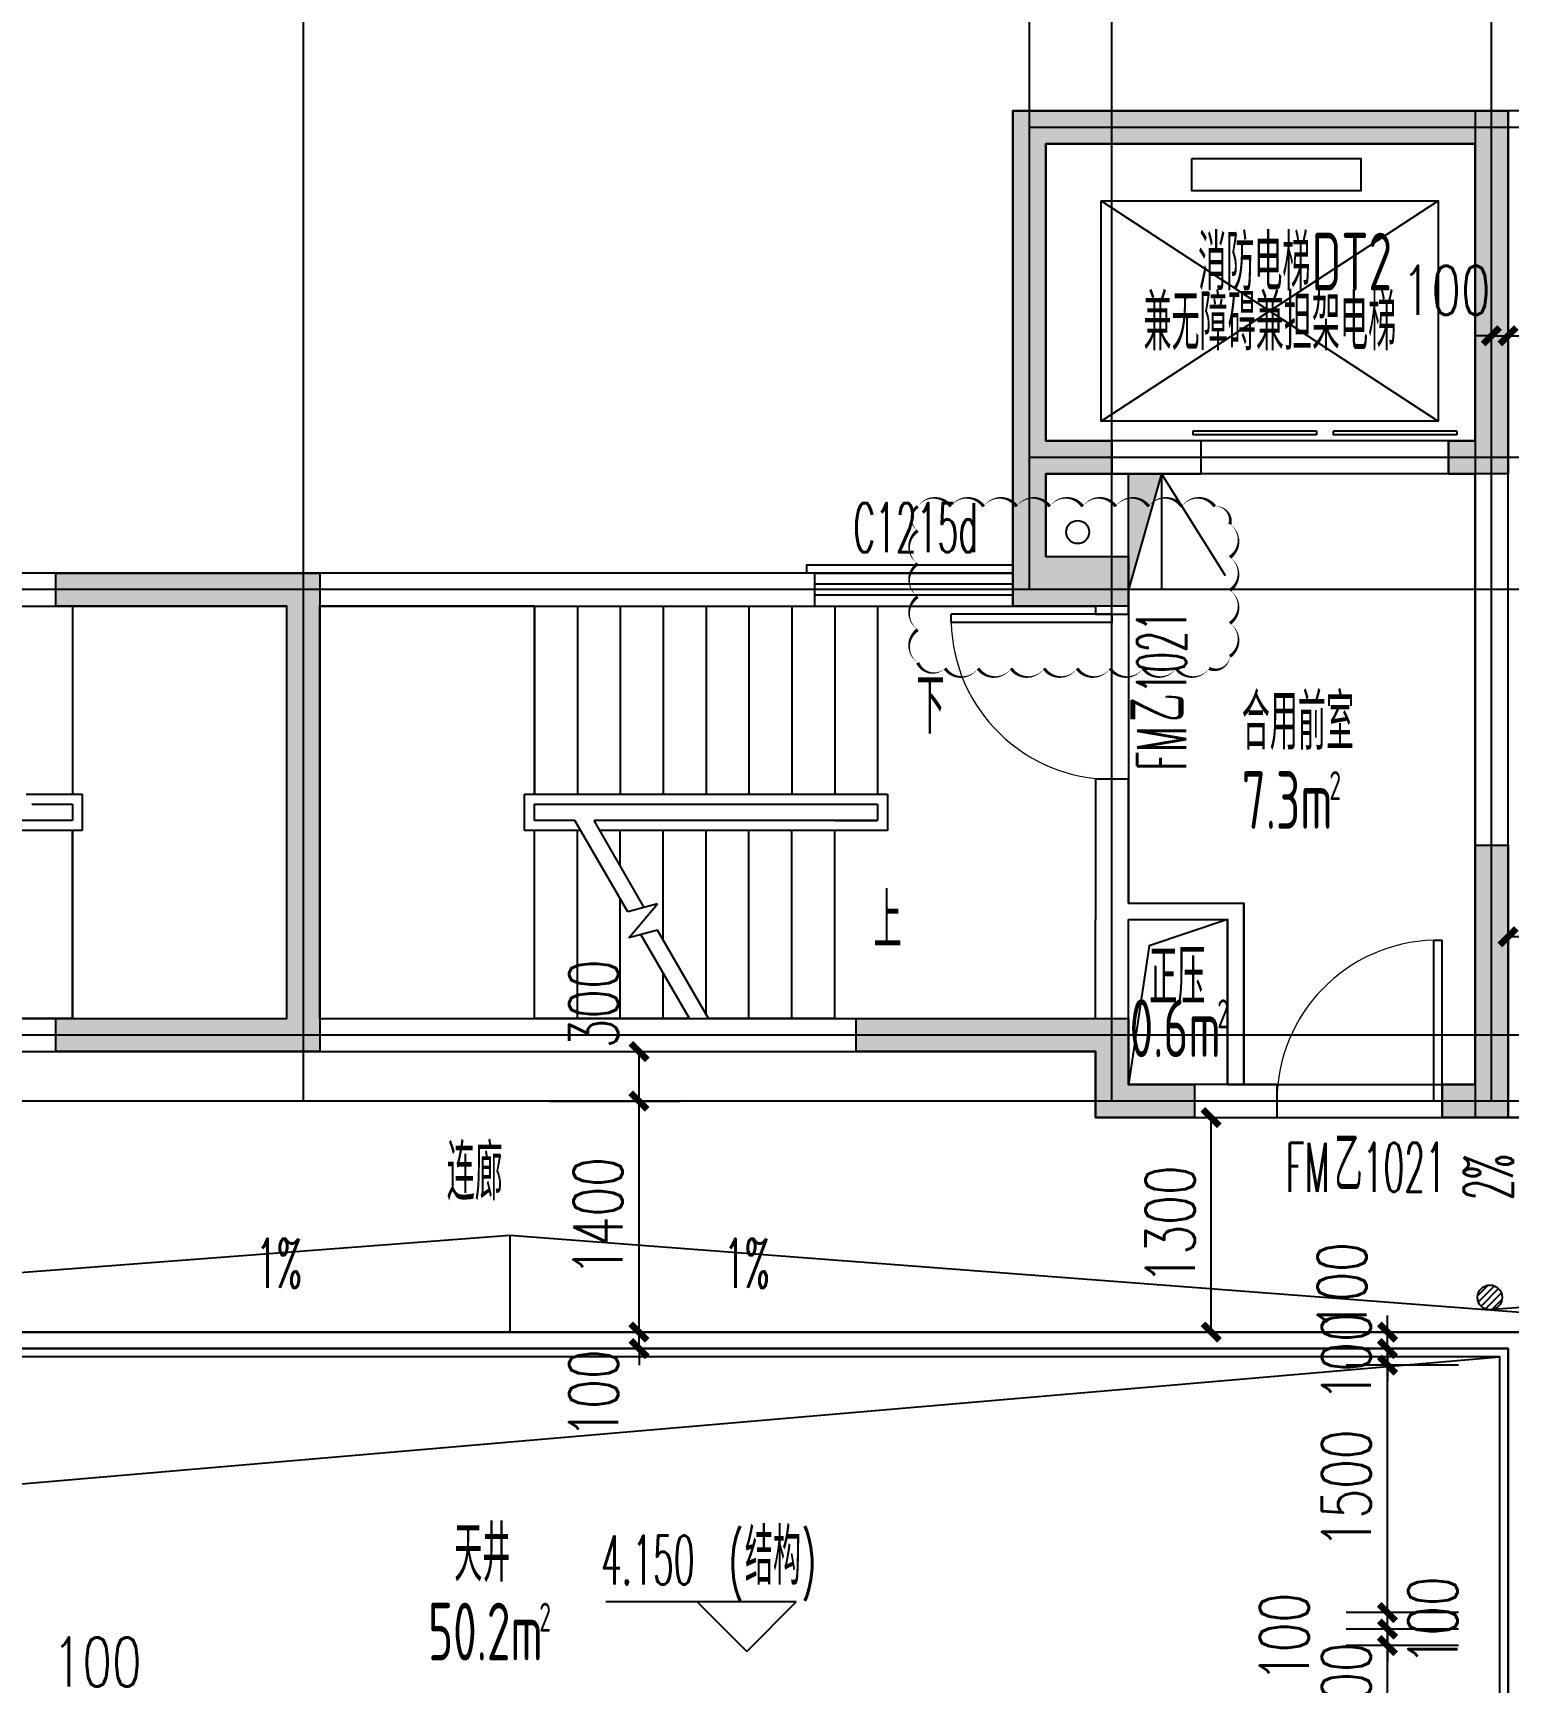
# Model space of a CAD drawing. Extents: x -129588 to 17450, y 1144 to 109436.
# Drawn here: x -14453 to -5514, y 26478 to 36471 of the extents above; entities that cross this region are included whole.
import ezdxf

# ---------------------------------------------------------------- set-up
doc = ezdxf.new("R2010")
doc.units = 0
doc.header["$LTSCALE"] = 1000
doc.header["$MEASUREMENT"] = 0
for name, color, linetype in [('-消防立管', 1, 'Continuous'), ('A-EVTR', 5, 'Continuous'), ('A-洞口', 105, 'Continuous'), ('A-第三道尺寸线', 105, 'Continuous'), ('A-线脚看线', 9, 'Continuous'), ('AE-FLOR', 151, 'Continuous'), ('DIM_ELEV', 3, 'Continuous'), ('DIM_SYMB', 3, 'Continuous'), ('DOOR_FIRE', 4, 'Continuous'), ('DOOR_FIRE_TEXT', 7, 'Continuous'), ('DOTE', 16, 'Continuous'), ('NL', 5, 'Continuous'), ('PUB_HATCH', 8, 'Continuous'), ('PUB_TEXT', 7, 'Continuous'), ('STAIR', 5, 'Continuous'), ('WALL', 2, 'Continuous'), ('WINDOW', 4, 'Continuous'), ('WINDOW_TEXT', 7, 'Continuous'), ('ys', 154, 'Continuous'), ('剪力墙', 6, 'Continuous')]:
    doc.layers.add(name, color=color, linetype=linetype)
for name, color, linetype, plot in [('A-area(算全面积)', 21, 'Continuous', False), ('A-area(算半面积)', 23, 'Continuous', False), ('Q0420', 40, 'Continuous', False)]:
    doc.layers.add(name, color=color, linetype=linetype, plot=plot)
doc.styles.add('_TCH_DIM', font='SIMPLEX.shx', dxfattribs={"width": 0.7, "bigfont": 'GBCBIG.shx'})
doc.styles.add('_TCH_DIM_T3', font='SIMPLEX.shx', dxfattribs={"width": 0.705882, "bigfont": 'GBCBIG.shx'})
doc.styles.add('_TCH_WINDOW', font='SIMPLEX.shx', dxfattribs={"width": 0.7, "height": 3.5, "bigfont": 'GBCBIG.shx'})
doc.styles.get("Standard").update_dxf_attribs({"font": 'gbenor.shx', "width": 0.7, "bigfont": 'gbcbig.shx'})
doc.dimstyles.new('_TCH_ARCH&&100', dxfattribs={"dimtxt": 297.5, "dimasz": 100, "dimexe": 250, "dimexo": 300, "dimgap": 100, "dimtad": 1, "dimdec": 0, "dimzin": 0, "dimdsep": 46, "dimtxsty": '_TCH_DIM_T3', "dimblk": 'ARCHTICK', "dimcen": 0.09, "dimclrt": 7, "dimazin": 2, "dimtfac": 1, "dimtdec": 0, "dimtix": 1, "dimtmove": 2, "dimatfit": 3, "dimfxl": 0, "dimtolj": 1, "dimtzin": 0, "dimarcsym": 0})

# ---------------------------------------------------------------- blocks, each defined once
blk = doc.blocks.new('jgjlq030328')
at = {"layer": 'PUB_HATCH'}
for points in [[(-254335, 25311.9), (-254835, 25311.9), (-254835, 28311.9), (-251835, 28311.9), (-251835, 26111.9), (-252195, 26111.9), (-252195, 26311.9), (-252035, 26311.9), (-252035, 28111.9), (-254635, 28111.9), (-254635, 26311.9), (-254235, 26311.9), (-254235, 26111.9), (-254635, 26111.9), (-254635, 25611.9), (-254135, 25611.9), (-254135, 25311.9)], [(-260635, 25511.9), (-259035, 25511.9), (-259035, 22611.9), (-260635, 22611.9), (-260635, 22811.9), (-259235, 22811.9), (-259235, 25311.9), (-260635, 25311.9)], [(-251835, 23861.9), (-251835, 22211.9), (-252235, 22211.9), (-252235, 22411.9), (-252035, 22411.9), (-252035, 23861.9)], [(-254335, 22211.9), (-254335, 22611.9), (-255785, 22611.9), (-255785, 22811.9), (-254135, 22811.9), (-254135, 22411.9), (-253735, 22411.9), (-253735, 22211.9)]]:
    blk.add_hatch(color=256, dxfattribs=at).paths.add_polyline_path(points)
at = {"layer": '剪力墙'}
for points in [[(-254335, 25311.9), (-254335, 25311.9), (-254835, 25311.9), (-254835, 28311.9), (-251835, 28311.9), (-251835, 26111.9), (-252195, 26111.9), (-252195, 26311.9), (-252035, 26311.9), (-252035, 28111.9), (-254635, 28111.9), (-254635, 26311.9), (-254235, 26311.9), (-254235, 26111.9), (-254635, 26111.9), (-254635, 25611.9), (-254135, 25611.9), (-254135, 25311.9), (-254135, 25311.9)], [(-260635, 25511.9), (-259035, 25511.9), (-259035, 22611.9), (-260635, 22611.9), (-260635, 22811.9), (-259235, 22811.9), (-259235, 25311.9), (-260635, 25311.9)], [(-251835, 23861.9), (-251835, 22211.9), (-252235, 22211.9), (-252235, 22411.9), (-252035, 22411.9), (-252035, 23861.9)], [(-254335, 22211.9), (-254335, 22611.9), (-255785, 22611.9), (-255785, 22811.9), (-254135, 22811.9), (-254135, 22411.9), (-253735, 22411.9), (-253735, 22211.9)]]:
    blk.add_lwpolyline(points, close=True, dxfattribs=at)
for points in [[(-259035, 25311.9), (-259035, 25311.9)], [(-259035, 22811.9), (-259035, 22811.9)]]:
    blk.add_lwpolyline(points, dxfattribs=at)
blk = doc.blocks.new('zhouxianssceng0329')
at = {"layer": 'DOTE'}
for p, q in [((-12813.7, 148798.2), (-12813.7, 156469.4)), ((-8413.7, 151898.2), (-8413.7, 156469.4)), ((-7913.7, 148798.2), (-7913.7, 156469.4)), ((-5613.7, 148798.2), (-5613.7, 156469.4)), ((5501.3, 154698.2), (-8413.7, 154698.2)), ((5501.3, 152698.2), (-8413.7, 152698.2)), ((5501.3, 151898.2), (-20013.7, 151898.2)), ((5501.3, 149198.2), (-22013.7, 149198.2)), ((5501.3, 148798.2), (-44988.6, 148798.2)), ((5501.3, 147398.2), (-22013.7, 147398.2))]:
    blk.add_line(p, q, dxfattribs=at)
blk = doc.blocks.new('_ArchTick')
at = {"color": 0, "linetype": 'ByBlock', "const_width": 0.4}
blk.add_lwpolyline([(-0.5, -0.5), (0.5, 0.5)], dxfattribs=at)
blk = doc.blocks.new('*D1108')
at = {"layer": 'A-第三道尺寸线', "color": 0, "lineweight": -2, "transparency": 16777216}
for p, q in [((3965.5, 182311.7), (3965.5, 182799.5)), ((5665.5, 182311.7), (5665.5, 182799.5)), ((3965.5, 182549.5), (5665.5, 182549.5))]:
    blk.add_line(p, q, dxfattribs=at)
at = {"layer": 'Defpoints', "color": 0, "transparency": 16777216}
for p in [(5665.5, 182549.5), (3965.5, 182011.7), (5665.5, 182011.7)]:
    blk.add_point(p, dxfattribs=at)
at = {"layer": 'A-第三道尺寸线', "color": 0, "lineweight": -2, "transparency": 16777216, "xscale": 100, "yscale": 100, "zscale": 100, "rotation": 180}
blk.add_blockref('_ArchTick', (3965.5, 182549.5), dxfattribs=at)
at = {"layer": 'A-第三道尺寸线', "color": 0, "lineweight": -2, "transparency": 16777216, "xscale": 100, "yscale": 100, "zscale": 100}
blk.add_blockref('_ArchTick', (5665.5, 182549.5), dxfattribs=at)
at = {"layer": 'A-第三道尺寸线', "color": 7, "transparency": 16777216, "insert": (4815.5, 182798.3), "char_height": 297.5, "attachment_point": 5, "style": '_TCH_DIM_T3'}
blk.add_mtext('\\A1;1700', dxfattribs=at)
blk = doc.blocks.new('*D1109')
at = {"layer": 'A-第三道尺寸线', "color": 0, "lineweight": -2, "transparency": 16777216}
for p, q in [((3865.5, 182311.7), (3865.5, 182799.5)), ((3965.5, 182311.7), (3965.5, 182799.5)), ((3865.5, 182549.5), (3765.5, 182549.5)), ((3865.5, 182549.5), (3965.5, 182549.5)), ((3965.5, 182549.5), (4065.5, 182549.5))]:
    blk.add_line(p, q, dxfattribs=at)
at = {"layer": 'Defpoints', "color": 0, "transparency": 16777216}
for p in [(3965.5, 182549.5), (3865.5, 182011.7), (3965.5, 182011.7)]:
    blk.add_point(p, dxfattribs=at)
at = {"layer": 'A-第三道尺寸线', "color": 0, "lineweight": -2, "transparency": 16777216, "xscale": 100, "yscale": 100, "zscale": 100}
blk.add_blockref('_ArchTick', (3865.5, 182549.5), dxfattribs=at)
at = {"layer": 'A-第三道尺寸线', "color": 0, "lineweight": -2, "transparency": 16777216, "xscale": 100, "yscale": 100, "zscale": 100, "rotation": 180}
blk.add_blockref('_ArchTick', (3965.5, 182549.5), dxfattribs=at)
at = {"layer": 'A-第三道尺寸线', "color": 7, "transparency": 16777216, "insert": (3590.5, 182824.5), "char_height": 297.5, "attachment_point": 5, "style": '_TCH_DIM_T3'}
blk.add_mtext('\\A1;100', dxfattribs=at)
blk = doc.blocks.new('*D1113')
at = {"layer": 'A-第三道尺寸线', "color": 0, "lineweight": -2, "transparency": 16777216}
for p, q in [((3965.5, 178634.2), (3965.5, 179158)), ((5565.9, 178634.2), (5565.9, 179158)), ((3965.5, 178908), (5565.9, 178908))]:
    blk.add_line(p, q, dxfattribs=at)
at = {"layer": 'Defpoints', "color": 0, "transparency": 16777216}
for p in [(5565.9, 178908), (3965.5, 178334.2), (5565.9, 178334.2)]:
    blk.add_point(p, dxfattribs=at)
at = {"layer": 'A-第三道尺寸线', "color": 0, "lineweight": -2, "transparency": 16777216, "xscale": 100, "yscale": 100, "zscale": 100, "rotation": 180}
blk.add_blockref('_ArchTick', (3965.5, 178908), dxfattribs=at)
at = {"layer": 'A-第三道尺寸线', "color": 0, "lineweight": -2, "transparency": 16777216, "xscale": 100, "yscale": 100, "zscale": 100}
blk.add_blockref('_ArchTick', (5565.9, 178908), dxfattribs=at)
at = {"layer": 'A-第三道尺寸线', "color": 7, "transparency": 16777216, "insert": (4765.7, 179156.8), "char_height": 297.5, "attachment_point": 5, "style": '_TCH_DIM_T3'}
blk.add_mtext('\\A1;1600', dxfattribs=at)
blk = doc.blocks.new('ssxianjiao0329')
at = {"layer": 'A-线脚看线'}
for points in [[(-9763.7, 151998.2), (-9763.7, 152048.2), (-8513.7, 152048.2)], [(-10063.7, 143498.2), (-10063.7, 143548.2), (-5563.7, 143548.2), (-5563.7, 147248.2), (-17613.7, 147248.2)]]:
    blk.add_lwpolyline(points, dxfattribs=at)
blk = doc.blocks.new('$DorLib2D$00000001')
for p, q in [((0.45, 0.975), (0.5, 0.975)), ((0.45, 0), (0.45, 0.975)), ((0.5, 0), (0.5, 0.975)), ((0.5, 0), (0.45, 0))]:
    blk.add_line(p, q)
at = {"lineweight": 13}
blk.add_arc((0.475, 0), 0.975, 91.46928, 180, dxfattribs=at)
blk = doc.blocks.new('$DORLIB2D$00000127')
at = {"color": 0}
for points in [[(-0.5333, 0.7949), (-0.5333, 0.6904)], [(-0.0333, 0.7949), (-0.5333, 0.7949)], [(-0.0333, 0.7949), (-0.0333, 0.6904)], [(0.5333, 0.7949), (0.0333, 0.7949)], [(0.0333, 0.7949), (0.0333, 0.6904)], [(0.5333, 0.7949), (0.5333, 0.6904)], [(-0.0333, 0.6904), (-0.5333, 0.6904)], [(0.5333, 0.6904), (0.0333, 0.6904)], [(0.5, 0.5), (-0.5, 0.5)]]:
    blk.add_lwpolyline(points, dxfattribs=at)
blk = doc.blocks.new('$TCHSYS$WIN2D')
for p, q in [((-0.5, 0.5), (0.5, 0.5)), ((-0.5, 0.5), (-0.5, -0.5)), ((0.5, 0.5), (0.5, -0.5)), ((0.5, 0.1667), (-0.5, 0.1667)), ((0.5, -0.1667), (-0.5, -0.1667)), ((-0.5, -0.5), (0.5, -0.5))]:
    blk.add_line(p, q)
blk = doc.blocks.new('hhhhxintongqutong0329')
at = {"layer": 'A-area(算全面积)'}
for points in [[(-8313.7, 25882.6), (-8313.7, 25382.6), (-7813.7, 25382.6), (-7813.7, 23282.6), (-7113.7, 23282.6), (-7113.7, 22182.6), (-5713.7, 22182.6), (-5713.7, 25882.6)], [(-7813.7, 23182.6), (-7213.7, 23182.6), (-7213.7, 22182.6), (-7813.7, 22182.6)], [(-17613.7, 20582.6), (-17613.7, 13682.6), (-16213.7, 13682.6), (-16213.5, 16982.6), (-15613.7, 16982.6), (-15613.7, 16782.6), (-5513.7, 16782.6), (-5513.7, 20582.6)]]:
    blk.add_lwpolyline(points, close=True, dxfattribs=at)
at = {"layer": 'A-EVTR'}
for points in [[(-7429.6, 27795), (-6405.4, 27795), (-6405.4, 27598.8), (-7429.6, 27598.8)], [(-7978.4, 27537.2), (-5936.9, 27537.2), (-5936.9, 26202.7), (-7978.4, 26202.7)]]:
    blk.add_lwpolyline(points, close=True, dxfattribs=at)
for points in [[(-7978.4, 26202.7), (-5936.9, 27537.2)], [(-7978.4, 27537.2), (-5936.9, 26202.7)]]:
    blk.add_lwpolyline(points, dxfattribs=at)
at = {"layer": 'A-洞口'}
blk.add_lwpolyline([(-7213.7, 23182.6), (-7689.3, 23023.8), (-7813.6, 22182.6)], dxfattribs=at)
at = {"layer": 'AE-FLOR'}
for points in [[(-17613.7, 20682.6), (-5413.7, 20682.6), (-5413.7, 16582.6), (-10013.7, 16582.6)], [(-17613.7, 20582.6), (-5513.7, 20582.6), (-5513.7, 16782.6), (-10013.7, 16782.6)]]:
    blk.add_lwpolyline(points, dxfattribs=at)
at = {"layer": 'DIM_ELEV'}
for p, q in [((-9827.1, 19047.2), (-10980.4, 19047.2)), ((-10127.1, 18747.2), (-10427.1, 19047.2)), ((-10127.1, 18747.2), (-9827.1, 19047.2))]:
    blk.add_line(p, q, dxfattribs=at)
at = {"layer": 'DIM_SYMB'}
for points in [[(-16423.7, 23182.6, 0, 0, 0), (-13563.7, 23182.6, 0, 0, 0), (-13563.7, 24482.6, 0, 0, 0), (-14433.7, 24482.6, 80, 0, 0), (-14733.7, 24482.6, 0, 0, 0)], [(-9203.7, 24482.6, 0, 0, 0), (-12063.7, 24482.6, 0, 0, 0), (-12063.7, 23182.6, 0, 0, 0), (-11193.7, 23182.6, 80, 0, 0), (-10893.7, 23182.6, 0, 0, 0)], [(-9463.7, 23182.6, 0, 0, 0), (-10333.7, 23182.6, 80, 0, 0), (-10633.7, 23182.6, 0, 0, 0)]]:
    blk.add_lwpolyline(points, format="xyseb", dxfattribs=at)
at = {"layer": 'DOOR_FIRE'}
blk.add_line((-6913.7, 21982.6), (-5913.7, 21982.6), dxfattribs=at)
at = {"layer": 'STAIR'}
for p, q in [((-15152.4, 25082.6), (-14213.7, 25082.6)), ((-14213.7, 25082.6), (-14213.7, 23942.6)), ((-12913.7, 25082.6), (-14213.7, 25082.6)), ((-14213.7, 25082.6), (-14213.7, 23942.6)), ((-12913.7, 22582.6), (-12913.7, 25082.6)), ((-11413.7, 25082.6), (-12713.7, 25082.6)), ((-12713.7, 25082.6), (-12713.7, 22582.6)), ((-11413.7, 25082.6), (-9333.7, 25082.6)), ((-11413.7, 25082.6), (-11413.7, 23942.6)), ((-11413.7, 23942.6), (-11413.7, 25082.6)), ((-11153.7, 25082.6), (-11153.7, 23942.6)), ((-10893.7, 25082.6), (-10893.7, 23942.6)), ((-10633.7, 25082.6), (-10633.7, 23942.6)), ((-10373.7, 25082.6), (-10373.7, 23942.6)), ((-10113.7, 25082.6), (-10113.7, 23942.6)), ((-9853.7, 25082.6), (-9853.7, 23942.6)), ((-9593.7, 25082.6), (-9593.7, 23942.6)), ((-9333.7, 25082.6), (-9333.7, 23942.6)), ((-14494.2, 23942.6), (-14153.7, 23942.6)), ((-14153.7, 23942.6), (-14153.7, 23722.6)), ((-11473.7, 23722.6), (-11473.7, 23942.6)), ((-11473.7, 23942.6), (-9273.7, 23942.6)), ((-9273.7, 23942.6), (-9273.7, 23722.6)), ((-14459.6, 23882.6), (-14213.7, 23882.6)), ((-14459.6, 23882.6), (-14213.7, 23882.6)), ((-14213.7, 23882.6), (-14213.7, 23782.6)), ((-14213.7, 23882.6), (-14213.7, 23782.6)), ((-11413.7, 23882.6), (-9333.7, 23882.6)), ((-11413.7, 23782.6), (-11413.7, 23882.6)), ((-11413.7, 23882.6), (-9333.7, 23882.6)), ((-11413.7, 23782.6), (-11413.7, 23882.6)), ((-9333.7, 23882.6), (-9333.7, 23782.6)), ((-14153.7, 23722.6), (-16353.7, 23722.6)), ((-14213.7, 23782.6), (-16293.7, 23782.6)), ((-14213.7, 23782.6), (-16293.7, 23782.6)), ((-14213.7, 22582.6), (-14213.7, 23722.6)), ((-14213.7, 23722.6), (-14213.7, 22582.6)), ((-11133.2, 23722.6), (-11473.7, 23722.6)), ((-11167.9, 23782.6), (-11413.7, 23782.6)), ((-11167.9, 23782.6), (-11413.7, 23782.6)), ((-11413.7, 22582.6), (-11413.7, 23722.6)), ((-11413.7, 22582.6), (-11413.7, 23722.6)), ((-10848.7, 23229.7), (-11167.9, 23782.6)), ((-11153.7, 22582.6), (-11153.7, 23722.6)), ((-9593.7, 23782.6), (-11052.4, 23782.6)), ((-10748.7, 23256.5), (-11052.4, 23782.6)), ((-9333.7, 23782.6), (-11052.4, 23782.6)), ((-9273.7, 23722.6), (-11017.7, 23722.6)), ((-10893.7, 23507.8), (-10893.7, 23722.6)), ((-10633.7, 23057.4), (-10633.7, 23722.6)), ((-10373.7, 22607.1), (-10373.7, 23722.6)), ((-10113.7, 22582.6), (-10113.7, 23722.6)), ((-9853.7, 22582.6), (-9853.7, 23722.6)), ((-9593.7, 23782.6), (-9333.7, 23782.6)), ((-9593.7, 22582.6), (-9593.7, 23722.6)), ((-10893.7, 22582.6), (-10893.7, 23307.8)), ((-10668.3, 23278.1), (-10848.7, 23229.7)), ((-10841.1, 23072), (-10668.3, 23278.1)), ((-10668.8, 23118.2), (-10841.1, 23072)), ((-10475, 22582.6), (-10768.8, 23091.4)), ((-10359.6, 22582.6), (-10668.8, 23118.2)), ((-10633.7, 22582.6), (-10633.7, 22857.4)), ((-14213.7, 22582.6), (-16293.7, 22582.6)), ((-14213.7, 22582.6), (-12913.7, 22582.6)), ((-12713.7, 22582.6), (-11413.7, 22582.6)), ((-10475, 22582.6), (-11413.7, 22582.6)), ((-9593.7, 22582.6), (-10359.6, 22582.6))]:
    blk.add_line(p, q, dxfattribs=at)
at = {"layer": 'WALL'}
for p, q in [((-8513.7, 28082.6), (-5513.7, 28082.6)), ((-8513.7, 25982.6), (-8513.7, 28082.6)), ((-5513.7, 25982.6), (-5513.7, 28082.6)), ((-8313.7, 27882.6), (-5713.7, 27882.6)), ((-8313.7, 26082.6), (-8313.7, 27882.6)), ((-5713.7, 26082.6), (-5713.7, 27882.6)), ((-7373.7, 26082.6), (-8313.7, 26082.6)), ((-7373.7, 25882.6), (-7373.7, 26082.6)), ((-5713.7, 26082.6), (-5873.7, 26082.6)), ((-5873.7, 26082.6), (-5873.7, 25882.6)), ((-8513.7, 25282.6), (-8513.7, 25982.6)), ((-5513.7, 21982.6), (-5513.7, 25982.6)), ((-8313.7, 25882.6), (-7373.7, 25882.6)), ((-8313.7, 25382.6), (-8313.7, 25882.6)), ((-5873.7, 25882.6), (-5713.7, 25882.6)), ((-5713.7, 22182.6), (-5713.7, 25882.6)), ((-8313.7, 25382.6), (-7813.7, 25382.6)), ((-7813.7, 25032.6), (-7813.7, 25382.6)), ((-12813.7, 25282.6), (-15713.7, 25282.6)), ((-9713.7, 25282.6), (-12813.7, 25282.6)), ((-9713.7, 25082.6), (-9713.7, 25282.6)), ((-8513.7, 25282.6), (-8513.7, 25082.6)), ((-15713.7, 25082.6), (-12913.7, 25082.6)), ((-12913.7, 22582.6), (-12913.7, 25082.6)), ((-12713.7, 22582.6), (-12713.7, 25082.6)), ((-12713.7, 25082.6), (-9713.7, 25082.6)), ((-8513.7, 25082.6), (-8413.7, 25082.6)), ((-8413.7, 25082.6), (-8013.7, 25082.6)), ((-8013.7, 25082.6), (-8013.7, 25032.6)), ((-8013.7, 25032.6), (-7813.7, 25032.6)), ((-7813.7, 24032.6), (-8013.7, 24032.6)), ((-8013.7, 24032.6), (-8013.7, 23182.6)), ((-7813.7, 23282.6), (-7813.7, 24032.6)), ((-7813.7, 23282.6), (-7113.7, 23282.6)), ((-7113.7, 22182.6), (-7113.7, 23282.6)), ((-8013.7, 22582.6), (-8013.7, 23182.6)), ((-7813.7, 22482.6), (-7813.7, 23182.6)), ((-7813.7, 23182.6), (-7213.7, 23182.6)), ((-7213.7, 22182.6), (-7213.7, 23182.6)), ((-16613.7, 22582.6), (-12913.7, 22582.6)), ((-12713.7, 22582.6), (-8013.7, 22582.6)), ((-7813.7, 22182.6), (-7813.7, 22482.6)), ((-16513.7, 22382.6), (-12813.7, 22382.6)), ((-12813.7, 22382.6), (-8013.7, 22382.6)), ((-8013.7, 21982.6), (-8013.7, 22382.6)), ((-6913.7, 22182.6), (-7813.7, 22182.6)), ((-7213.7, 22182.6), (-7113.7, 22182.6)), ((-6913.7, 21982.6), (-6913.7, 22182.6)), ((-5713.7, 22182.6), (-5913.7, 22182.6)), ((-5913.7, 22182.6), (-5913.7, 21982.6)), ((-8013.7, 21982.6), (-6913.7, 21982.6)), ((-5913.7, 21982.6), (-5513.7, 21982.6))]:
    blk.add_line(p, q, dxfattribs=at)
at = {"layer": 'DOOR_FIRE', "xscale": 1000, "yscale": 1000, "zscale": 200, "rotation": 90}
blk.add_blockref('$DorLib2D$00000001', (-7913.7, 24532.6), dxfattribs=at)
at = {"layer": 'DOOR_FIRE', "xscale": 1000, "yscale": 1000, "zscale": 200}
blk.add_blockref('$DorLib2D$00000001', (-6413.7, 22082.6), dxfattribs=at)
at = {"layer": 'WINDOW', "xscale": 1500, "yscale": 200, "zscale": 1500}
blk.add_blockref('$DORLIB2D$00000127', (-6623.7, 25982.6), dxfattribs=at)
at = {"layer": 'WINDOW'}
ref = blk.add_blockref('$TCHSYS$WIN2D', (-9113.7, 25182.6), dxfattribs=dict(at, xscale=1200, yscale=-200, zscale=1200))
ref.add_attrib('A', 'C1215d', (-9481.2, 25408.8), dxfattribs={"layer": 'WINDOW_TEXT', "height": 297.5, "style": '_TCH_WINDOW', "width": 0.494118})
at = {"layer": 'DOOR_FIRE_TEXT', "style": '_TCH_WINDOW'}
for s, height, width, p in [('1021', 297.5, 0.494118, (-7463.7, 24552.1)), ('乙', 337.6, 0.7, (-7463.7, 24380.1)), ('FM', 297.5, 0.494118, (-7463.7, 24086.1))]:
    blk.add_text(s, height=height, rotation=90, dxfattribs=dict(at, width=width)).set_placement(p)
for s, height, width, p in [('FM', 297.5, 0.494118, (-6860.2, 21532.6)), ('乙', 337.6, 0.7, (-6566.2, 21532.6)), ('1021', 297.5, 0.494118, (-6394.2, 21532.6))]:
    blk.add_text(s, height=height, dxfattribs=dict(at, width=width)).set_placement(p)
at = {"layer": 'PUB_TEXT', "width": 0.7}
for s, height, p in [('消防电梯', 337.59, (-7391.8, 26994.6)), ('DT2', 350, (-6703.7, 26994.6)), ('兼无障碍兼担架电梯', 337.59, (-7722.8, 26632.4)), ('合用前室', 337.59, (-7127.4, 24210.8)), ('7.3m', 350, (-7127.4, 23732)), ('2', 175, (-6596.6, 23907)), ('正压', 337.59, (-7688.3, 22663.2)), ('0.6m', 350, (-7806.7, 22349)), ('2', 175, (-7275.8, 22524)), ('连廊', 337.59, (-11945.3, 21480.9)), ('天井', 337.59, (-11899.7, 19170.3)), ('50.2m', 350, (-12058.4, 18692.5)), ('2', 175, (-11384.6, 18867.5))]:
    blk.add_text(s, height=height, dxfattribs=at).set_placement(p)
at = {"layer": 'PUB_TEXT', "style": '_TCH_DIM'}
for s, height, width, p in [('下', 337.6, 0.7, (-9098.7, 24307.6)), ('上', 337.6, 0.7, (-9358.7, 23007.6)), ('(', 297.5, 0.494118, (-10236.4, 19152.2)), ('结构', 337.59, 0.7, (-10138.4, 19152.2)), (')', 297.5, 0.494118, (-9794.4, 19152.2)), ('4.150', 297.5, 0.494118, (-11010.4, 19152.2))]:
    blk.add_text(s, height=height, dxfattribs=dict(at, width=width)).set_placement(p)
blk = doc.blocks.new('_LV13')
at = {"color": 0}
for p, q in [((-0.071, 0.495), (-0.495, 0.071)), ((0.183, 0.465), (-0.465, -0.183)), ((0.354, 0.354), (-0.354, -0.354)), ((0.465, 0.183), (-0.183, -0.465)), ((0.495, -0.071), (0.071, -0.495))]:
    blk.add_line(p, q, dxfattribs=at)
blk.add_circle((0, 0), 0.5)
blk = doc.blocks.new('XHS1')
at = {"layer": '-消防立管'}
blk.add_hatch(color=253, dxfattribs=at).paths.add_polyline_path([(918395.2, -437306.6), (918595.2, -438006.6), (918595.2, -437306.6)])
for p, q in [((918395.2, -437306.6), (918595.2, -438006.6)), ((918395.2, -437306.6), (918395.2, -438006.6)), ((918395.2, -437306.6), (918595.2, -437306.6)), ((918595.2, -438006.6), (918595.2, -437306.6)), ((918395.2, -438006.6), (918595.2, -438006.6))]:
    blk.add_line(p, q, dxfattribs=at)
at = {"ltscale": 0.5}
blk.add_line((918395.2, -437306.6), (918008.9, -437922.4), dxfattribs=at)
blk = doc.blocks.new('2cengxiaohoushuan0429')
at = {"layer": '-消防立管'}
blk.add_circle((98119.9, 138314.1), 70, dxfattribs=at)
at = {"layer": '-消防立管', "xscale": -1}
blk.add_blockref('XHS1', (1017023.1, 575972.8), dxfattribs=at)
blk = doc.blocks.new('*D341')
at = {"layer": 'A-第三道尺寸线', "color": 0, "lineweight": -2, "transparency": 16777216}
for p, q in [((-6244.4, 26698.2), (-6244.4, 26798.2)), ((-5813.7, 26698.2), (-6494.4, 26698.2)), ((-6244.4, 26198.2), (-6244.4, 26698.2)), ((-5813.7, 26198.2), (-6494.4, 26198.2)), ((-6244.4, 26198.2), (-6244.4, 26098.2))]:
    blk.add_line(p, q, dxfattribs=at)
at = {"layer": 'Defpoints', "color": 0, "transparency": 16777216}
for p in [(-6244.4, 26698.2), (-5513.7, 26698.2), (-5513.7, 26198.2)]:
    blk.add_point(p, dxfattribs=at)
at = {"layer": 'A-第三道尺寸线', "color": 0, "lineweight": -2, "transparency": 16777216, "xscale": 100, "yscale": 100, "zscale": 100}
for p, rotation in [((-6244.4, 26698.2), 270), ((-6244.4, 26198.2), 90)]:
    blk.add_blockref('_ArchTick', p, dxfattribs=dict(at, rotation=rotation))
at = {"layer": 'A-第三道尺寸线', "color": 7, "transparency": 16777216, "insert": (-6493.1, 26448.2), "char_height": 297.5, "attachment_point": 5, "rotation": 90, "style": '_TCH_DIM_T3'}
blk.add_mtext('\\A1;500', dxfattribs=at)
blk = doc.blocks.new('*D342')
at = {"layer": 'A-第三道尺寸线', "color": 0, "lineweight": -2, "transparency": 16777216}
for p, q in [((-6244.4, 26798.2), (-6244.4, 26898.2)), ((-5813.7, 26798.2), (-6494.4, 26798.2)), ((-6244.4, 26698.2), (-6244.4, 26798.2)), ((-5813.7, 26698.2), (-6494.4, 26698.2)), ((-6244.4, 26698.2), (-6244.4, 26598.2))]:
    blk.add_line(p, q, dxfattribs=at)
at = {"layer": 'Defpoints', "color": 0, "transparency": 16777216}
for p in [(-6244.4, 26798.2), (-5513.7, 26798.2), (-5513.7, 26698.2)]:
    blk.add_point(p, dxfattribs=at)
at = {"layer": 'A-第三道尺寸线', "color": 0, "lineweight": -2, "transparency": 16777216, "xscale": 100, "yscale": 100, "zscale": 100}
for p, rotation in [((-6244.4, 26798.2), 270), ((-6244.4, 26698.2), 90)]:
    blk.add_blockref('_ArchTick', p, dxfattribs=dict(at, rotation=rotation))
at = {"layer": 'A-第三道尺寸线', "color": 7, "transparency": 16777216, "insert": (-6869.4, 26748.2), "char_height": 297.5, "attachment_point": 5, "rotation": 90, "style": '_TCH_DIM_T3'}
blk.add_mtext('\\A1;100', dxfattribs=at)
blk = doc.blocks.new('*D343')
at = {"layer": 'A-第三道尺寸线', "color": 0, "lineweight": -2, "transparency": 16777216}
for p, q in [((-6244.4, 26898.2), (-6244.4, 26998.2)), ((-5813.7, 26898.2), (-6494.4, 26898.2)), ((-6244.4, 26798.2), (-6244.4, 26898.2)), ((-5813.7, 26798.2), (-6494.4, 26798.2)), ((-6244.4, 26798.2), (-6244.4, 26698.2))]:
    blk.add_line(p, q, dxfattribs=at)
at = {"layer": 'Defpoints', "color": 0, "transparency": 16777216}
for p in [(-6244.4, 26898.2), (-5513.7, 26898.2), (-5513.7, 26798.2)]:
    blk.add_point(p, dxfattribs=at)
at = {"layer": 'A-第三道尺寸线', "color": 0, "lineweight": -2, "transparency": 16777216, "xscale": 100, "yscale": 100, "zscale": 100}
for p, rotation in [((-6244.4, 26898.2), 270), ((-6244.4, 26798.2), 90)]:
    blk.add_blockref('_ArchTick', p, dxfattribs=dict(at, rotation=rotation))
at = {"layer": 'A-第三道尺寸线', "color": 7, "transparency": 16777216, "insert": (-5969.4, 26848.2), "char_height": 297.5, "attachment_point": 5, "rotation": 90, "style": '_TCH_DIM_T3'}
blk.add_mtext('\\A1;100', dxfattribs=at)
blk = doc.blocks.new('*D344')
at = {"layer": 'A-第三道尺寸线', "color": 0, "lineweight": -2, "transparency": 16777216}
for p, q in [((-5813.7, 28398.2), (-6494.4, 28398.2)), ((-6244.4, 26898.2), (-6244.4, 28398.2)), ((-5813.7, 26898.2), (-6494.4, 26898.2))]:
    blk.add_line(p, q, dxfattribs=at)
at = {"layer": 'Defpoints', "color": 0, "transparency": 16777216}
for p in [(-6244.4, 28398.2), (-5513.7, 28398.2), (-5513.7, 26898.2)]:
    blk.add_point(p, dxfattribs=at)
at = {"layer": 'A-第三道尺寸线', "color": 0, "lineweight": -2, "transparency": 16777216, "xscale": 100, "yscale": 100, "zscale": 100}
for p, rotation in [((-6244.4, 28398.2), 90), ((-6244.4, 26898.2), 270)]:
    blk.add_blockref('_ArchTick', p, dxfattribs=dict(at, rotation=rotation))
at = {"layer": 'A-第三道尺寸线', "color": 7, "transparency": 16777216, "insert": (-6493.1, 27648.2), "char_height": 297.5, "attachment_point": 5, "rotation": 90, "style": '_TCH_DIM_T3'}
blk.add_mtext('\\A1;1500', dxfattribs=at)
blk = doc.blocks.new('*D345')
at = {"layer": 'A-第三道尺寸线', "color": 0, "lineweight": -2, "transparency": 16777216}
for p, q in [((-6244.4, 28498.2), (-6244.4, 28598.2)), ((-5813.7, 28498.2), (-6494.4, 28498.2)), ((-6244.4, 28398.2), (-6244.4, 28498.2)), ((-5813.7, 28398.2), (-6494.4, 28398.2)), ((-6244.4, 28398.2), (-6244.4, 28298.2))]:
    blk.add_line(p, q, dxfattribs=at)
at = {"layer": 'Defpoints', "color": 0, "transparency": 16777216}
for p in [(-6244.4, 28498.2), (-5513.7, 28498.2), (-5513.7, 28398.2)]:
    blk.add_point(p, dxfattribs=at)
at = {"layer": 'A-第三道尺寸线', "color": 0, "lineweight": -2, "transparency": 16777216, "xscale": 100, "yscale": 100, "zscale": 100}
for p, rotation in [((-6244.4, 28498.2), 270), ((-6244.4, 28398.2), 90)]:
    blk.add_blockref('_ArchTick', p, dxfattribs=dict(at, rotation=rotation))
at = {"layer": 'A-第三道尺寸线', "color": 7, "transparency": 16777216, "insert": (-6493.1, 28448.2), "char_height": 297.5, "attachment_point": 5, "rotation": 90, "style": '_TCH_DIM_T3'}
blk.add_mtext('\\A1;100', dxfattribs=at)
blk = doc.blocks.new('*D346')
at = {"layer": 'A-第三道尺寸线', "color": 0, "lineweight": -2, "transparency": 16777216}
for p, q in [((-6244.4, 28598.2), (-6244.4, 28698.2)), ((-5813.7, 28598.2), (-6494.4, 28598.2)), ((-6244.4, 28498.2), (-6244.4, 28598.2)), ((-5813.7, 28498.2), (-6494.4, 28498.2)), ((-6244.4, 28498.2), (-6244.4, 28398.2))]:
    blk.add_line(p, q, dxfattribs=at)
at = {"layer": 'Defpoints', "color": 0, "transparency": 16777216}
for p in [(-6244.4, 28598.2), (-5513.7, 28598.2), (-5513.7, 28498.2)]:
    blk.add_point(p, dxfattribs=at)
at = {"layer": 'A-第三道尺寸线', "color": 0, "lineweight": -2, "transparency": 16777216, "xscale": 100, "yscale": 100, "zscale": 100}
for p, rotation in [((-6244.4, 28598.2), 270), ((-6244.4, 28498.2), 90)]:
    blk.add_blockref('_ArchTick', p, dxfattribs=dict(at, rotation=rotation))
at = {"layer": 'A-第三道尺寸线', "color": 7, "transparency": 16777216, "insert": (-6519.4, 28873.2), "char_height": 297.5, "attachment_point": 5, "rotation": 90, "style": '_TCH_DIM_T3'}
blk.add_mtext('\\A1;100', dxfattribs=at)
blk = doc.blocks.new('*D353')
at = {"layer": 'A-第三道尺寸线', "color": 0, "lineweight": -2, "transparency": 16777216}
for p, q in [((-14113.7, 25598.2), (-14113.7, 26224.5)), ((-14013.7, 25598.2), (-14013.7, 26224.5)), ((-14113.7, 25974.5), (-14213.7, 25974.5)), ((-14113.7, 25974.5), (-14013.7, 25974.5)), ((-14013.7, 25974.5), (-13913.7, 25974.5))]:
    blk.add_line(p, q, dxfattribs=at)
at = {"layer": 'Defpoints', "color": 0, "transparency": 16777216}
for p in [(-14013.7, 25974.5), (-14113.7, 25298.2), (-14013.7, 25298.2)]:
    blk.add_point(p, dxfattribs=at)
at = {"layer": 'A-第三道尺寸线', "color": 0, "lineweight": -2, "transparency": 16777216, "xscale": 100, "yscale": 100, "zscale": 100}
blk.add_blockref('_ArchTick', (-14113.7, 25974.5), dxfattribs=at)
at = {"layer": 'A-第三道尺寸线', "color": 0, "lineweight": -2, "transparency": 16777216, "xscale": 100, "yscale": 100, "zscale": 100, "rotation": 180}
blk.add_blockref('_ArchTick', (-14013.7, 25974.5), dxfattribs=at)
at = {"layer": 'A-第三道尺寸线', "color": 7, "transparency": 16777216, "insert": (-14063.7, 26599.5), "char_height": 297.5, "attachment_point": 5, "style": '_TCH_DIM_T3'}
blk.add_mtext('\\A1;100', dxfattribs=at)
blk = doc.blocks.new('*D404')
at = {"layer": 'A-第三道尺寸线', "color": 0, "lineweight": -2, "transparency": 16777216}
for p, q in [((-11322.2, 30298.2), (-10529.9, 30298.2)), ((-10779.9, 29998.2), (-10779.9, 30298.2)), ((-11322.2, 29998.2), (-10529.9, 29998.2))]:
    blk.add_line(p, q, dxfattribs=at)
at = {"layer": 'Defpoints', "color": 0, "transparency": 16777216}
for p in [(-11622.2, 30298.2), (-10779.9, 30298.2), (-11622.2, 29998.2)]:
    blk.add_point(p, dxfattribs=at)
at = {"layer": 'A-第三道尺寸线', "color": 0, "lineweight": -2, "transparency": 16777216, "xscale": 100, "yscale": 100, "zscale": 100}
for p, rotation in [((-10779.9, 30298.2), 90), ((-10779.9, 29998.2), 270)]:
    blk.add_blockref('_ArchTick', p, dxfattribs=dict(at, rotation=rotation))
at = {"layer": 'A-第三道尺寸线', "color": 7, "transparency": 16777216, "insert": (-11054.9, 30587.2), "char_height": 297.5, "attachment_point": 5, "rotation": 90, "style": '_TCH_DIM_T3'}
blk.add_mtext('\\A1;300', dxfattribs=at)
blk = doc.blocks.new('*D405')
at = {"layer": 'A-第三道尺寸线', "color": 0, "lineweight": -2, "transparency": 16777216}
for p, q in [((-11322.2, 29998.2), (-10529.9, 29998.2)), ((-10779.9, 28598.2), (-10779.9, 29998.2)), ((-11322.2, 28598.2), (-10529.9, 28598.2))]:
    blk.add_line(p, q, dxfattribs=at)
at = {"layer": 'Defpoints', "color": 0, "transparency": 16777216}
for p in [(-11622.2, 29998.2), (-10779.9, 29998.2), (-11622.2, 28598.2)]:
    blk.add_point(p, dxfattribs=at)
at = {"layer": 'A-第三道尺寸线', "color": 0, "lineweight": -2, "transparency": 16777216, "xscale": 100, "yscale": 100, "zscale": 100}
for p, rotation in [((-10779.9, 29998.2), 90), ((-10779.9, 28598.2), 270)]:
    blk.add_blockref('_ArchTick', p, dxfattribs=dict(at, rotation=rotation))
at = {"layer": 'A-第三道尺寸线', "color": 7, "transparency": 16777216, "insert": (-11028.6, 29298.2), "char_height": 297.5, "attachment_point": 5, "rotation": 90, "style": '_TCH_DIM_T3'}
blk.add_mtext('\\A1;1400', dxfattribs=at)
blk = doc.blocks.new('*D406')
at = {"layer": 'A-第三道尺寸线', "color": 0, "lineweight": -2, "transparency": 16777216}
for p, q in [((-10779.9, 28598.2), (-10779.9, 28698.2)), ((-11322.2, 28598.2), (-10529.9, 28598.2)), ((-10779.9, 28498.2), (-10779.9, 28598.2)), ((-11322.2, 28498.2), (-10529.9, 28498.2)), ((-10779.9, 28498.2), (-10779.9, 28398.2))]:
    blk.add_line(p, q, dxfattribs=at)
at = {"layer": 'Defpoints', "color": 0, "transparency": 16777216}
for p in [(-11622.2, 28598.2), (-10779.9, 28598.2), (-11622.2, 28498.2)]:
    blk.add_point(p, dxfattribs=at)
at = {"layer": 'A-第三道尺寸线', "color": 0, "lineweight": -2, "transparency": 16777216, "xscale": 100, "yscale": 100, "zscale": 100}
for p, rotation in [((-10779.9, 28598.2), 270), ((-10779.9, 28498.2), 90)]:
    blk.add_blockref('_ArchTick', p, dxfattribs=dict(at, rotation=rotation))
at = {"layer": 'A-第三道尺寸线', "color": 7, "transparency": 16777216, "insert": (-11054.9, 28223.2), "char_height": 297.5, "attachment_point": 5, "rotation": 90, "style": '_TCH_DIM_T3'}
blk.add_mtext('\\A1;100', dxfattribs=at)
blk = doc.blocks.new('*D936')
at = {"layer": 'A-第三道尺寸线', "color": 0, "lineweight": -2, "transparency": 16777216}
for p, q in [((-7683.5, 29898.2), (-7062.4, 29898.2)), ((-7312.4, 28598.2), (-7312.4, 29898.2)), ((-7683.5, 28598.2), (-7062.4, 28598.2))]:
    blk.add_line(p, q, dxfattribs=at)
at = {"layer": 'Defpoints', "color": 0, "transparency": 16777216}
for p in [(-7983.5, 29898.2), (-7312.4, 29898.2), (-7983.5, 28598.2)]:
    blk.add_point(p, dxfattribs=at)
at = {"layer": 'A-第三道尺寸线', "color": 0, "lineweight": -2, "transparency": 16777216, "xscale": 100, "yscale": 100, "zscale": 100}
for p, rotation in [((-7312.4, 29898.2), 90), ((-7312.4, 28598.2), 270)]:
    blk.add_blockref('_ArchTick', p, dxfattribs=dict(at, rotation=rotation))
at = {"layer": 'A-第三道尺寸线', "color": 7, "transparency": 16777216, "insert": (-7561.1, 29248.2), "char_height": 297.5, "attachment_point": 5, "rotation": 90, "style": '_TCH_DIM_T3'}
blk.add_mtext('\\A1;1300', dxfattribs=at)
blk = doc.blocks.new('a6huxing 0323')
at = {"layer": 'WALL'}
for p, q in [((3765.5, 183911.7), (3765.5, 180211.7)), ((4115.5, 183911.7), (3765.5, 183911.7)), ((3765.5, 180211.7), (3765.5, 177811.7)), ((5365.5, 177811.7), (3765.5, 177811.7))]:
    blk.add_line(p, q, dxfattribs=at)
at = {"layer": 'A-第三道尺寸线'}
dim = blk.add_linear_dim(base=(3965.5, 182549.5), p1=(3865.5, 182011.7), p2=(3965.5, 182011.7), angle=0, dimstyle='_TCH_ARCH&&100', dxfattribs=at)
dim.commit()
dim.dimension.update_dxf_attribs({"geometry": '*D1109', "text_midpoint": (3590.5, 182824.5), "dimtype": 161})
for p1, p2, distance, picture, middle in [((3965.5, 182011.7), (5665.5, 182011.7), 537.8, '*D1108', (4815.5, 182798.3)), ((3965.5, 178334.2), (5565.9, 178334.2), 573.8, '*D1113', (4765.7, 179156.8))]:
    dim = blk.add_aligned_dim(p1=p1, p2=p2, distance=distance, dimstyle='_TCH_ARCH&&100', dxfattribs=at)
    dim.commit()
    dim.dimension.update_dxf_attribs({"geometry": picture, "text_midpoint": middle})

msp = doc.modelspace()

# ---------------------------------------------------------------- linework, layer by layer
at = {"layer": 'DIM_SYMB'}
for points in [[(-12692.8, 28760.9, 0, 0, 0), (-13187.8, 28760.9, 80, 0, 0), (-13487.8, 28760.9, 0, 0, 0)], [(-10434.6, 28760.9, 0, 0, 0), (-9939.7, 28760.9, 80, 0, 0), (-9639.7, 28760.9, 0, 0, 0)]]:
    msp.add_lwpolyline(points, format="xyseb", dxfattribs=at)
at = {"layer": 'Q0420', "elevation": 0}
msp.add_lwpolyline([(-9091, 33601.4, 0, 20, -0.520567), (-8891, 33601.4, 0, 20, -0.520567), (-8691, 33601.4, 0, 20, -0.520567), (-8491, 33601.4, 0, 20, -0.520567), (-8291, 33601.4, 0, 20, -0.520567), (-8091, 33601.4, 0, 20, -0.520567), (-7891, 33601.4, 0, 20, -0.520567), (-7691, 33601.4, 0, 20, -0.520567), (-7491, 33601.4, 0, 20, -0.520567), (-7291, 33601.4, 0, 20, -0.520567), (-7199, 33493.4, 0, 20, -0.520567), (-7199, 33293.4, 0, 20, -0.520567), (-7199, 33093.4, 0, 20, -0.520567), (-7199, 32893.4, 0, 20, -0.520567), (-7199, 32693.4, 0, 20, -0.520567), (-7325.5, 32619.9, 0, 20, -0.520567), (-7525.5, 32619.9, 0, 20, -0.520567), (-7725.5, 32619.9, 0, 20, -0.520567), (-7925.5, 32619.9, 0, 20, -0.520567), (-8125.5, 32619.9, 0, 20, -0.520567), (-8325.5, 32619.9, 0, 20, -0.520567), (-8525.5, 32619.9, 0, 20, -0.520567), (-8725.5, 32619.9, 0, 20, -0.520567), (-8925.5, 32619.9, 0, 20, -0.520567), (-9091, 32654.4, 0, 20, -0.520567), (-9091, 32854.4, 0, 20, -0.520567), (-9091, 33054.4, 0, 20, -0.520567), (-9091, 33254.4, 0, 20, -0.520567), (-9091, 33454.4, 0, 20, -0.520567)], format="xyseb", close=True, dxfattribs=at)
at = {"layer": 'ys'}
msp.add_lwpolyline([(-11563.7, 29185.4), (-11563.7, 28598.2)], dxfattribs=at)

# ---------------------------------------------------------------- block references
for name, p in [('zhouxianssceng0329', (0, -118800)), ('2cengxiaohoushuan0429', (-106241.6, -104868))]:
    msp.add_blockref(name, p)
at = {"layer": '剪力墙'}
msp.add_blockref('jgjlq030328', (246321.3, 7686.3, 0), dxfattribs=at)

# ---------------------------------------------------------------- texts
at = {"layer": 'PUB_TEXT', "style": '_TCH_DIM', "width": 0.494118}
for p in [(-13100.5, 28865.9), (-10264.9, 28865.9)]:
    msp.add_text('1%', height=297.5, dxfattribs=at).set_placement(p)

# ---------------------------------------------------------------- dimensions: what is measured, and where the dimension line sits
at = {"layer": 'A-第三道尺寸线'}
for base, p1, p2, angle, picture, middle in [((-10779.9, 30298.2), (-11622.2, 29998.2), (-11622.2, 30298.2), 90, '*D404', (-11054.9, 30587.2)), ((-10779.9, 28598.2), (-11622.2, 28498.2), (-11622.2, 28598.2), 90, '*D406', (-11054.9, 28223.2)), ((-14013.7, 25974.5), (-14113.7, 25298.2), (-14013.7, 25298.2), 0, '*D353', (-14063.7, 26599.5))]:
    dim = msp.add_linear_dim(base=base, p1=p1, p2=p2, angle=angle, dimstyle='_TCH_ARCH&&100', dxfattribs=at)
    dim.commit()
    dim.dimension.update_dxf_attribs({"geometry": picture, "text_midpoint": middle, "dimtype": 129})
for p1, p2, distance, picture, middle in [((-11622.2, 28598.2), (-11622.2, 29998.2), -842.4, '*D405', (-11028.6, 29298.2)), ((-7983.5, 28598.2), (-7983.5, 29898.2), -671.1, '*D936', (-7561.1, 29248.2))]:
    dim = msp.add_aligned_dim(p1=p1, p2=p2, distance=distance, dimstyle='_TCH_ARCH&&100', dxfattribs=at)
    dim.commit()
    dim.dimension.update_dxf_attribs({"geometry": picture, "text_midpoint": middle})

# ---------------------------------------------------------------- next in the draw order: block references
msp.add_blockref('a6huxing 0323', (-9479.2, -147913.5))

# ---------------------------------------------------------------- next in the draw order: linework, layer by layer
at = {"layer": 'A-area(算全面积)'}
for points in [[(286.3, 14098.2), (986.3, 14098.2), (2336.3, 14098.2), (3986.3, 14098.2), (3986.3, 24498.2), (-213.7, 24498.2), (-213.7, 25398.2), (986.3, 25398.2), (986.3, 25398.2), (986.3, 28498.2), (1586.3, 28498.2), (1586.3, 35998.2), (-8513.7, 35998.2), (-8513.7, 33198.2), (-20113.7, 33198.2)], [(-16513.7, 30298.2), (-8013.7, 30298.2), (-8013.7, 29898.2), (-4113.7, 29898.2), (-4113.7, 24498.2), (-3413.7, 24498.2), (-3413.7, 23198.2), (-10013.7, 23198.2), (-10013.7, 24698.2), (-15613.7, 24698.2)]]:
    msp.add_lwpolyline(points, dxfattribs=at)
at = {"layer": 'A-area(算半面积)'}
msp.add_lwpolyline([(-16513.7, 30298.2), (-8013.7, 30298.2), (-8013.7, 29898.2), (-4113.7, 29898.2), (-4113.7, 24498.2), (-3413.7, 24498.2), (-3413.7, 23198.2), (-10013.7, 23198.2), (-10013.7, 24698.2), (-5513.7, 24698.2), (-5513.7, 28498.2), (-17613.7, 28498.2)], dxfattribs=at)
at = {"layer": 'A-洞口'}
msp.add_lwpolyline([(-17613.7, 21598.2), (-16663.3, 27494.2), (-5563.7, 28448.2)], dxfattribs=at)
at = {"layer": 'ys'}
for points in [[(-17503.7, 28733.2), (-11563.7, 29185.4), (-4113.7, 28618.3)], [(-4113.7, 28848.2), (-5623.7, 28733.2)]]:
    msp.add_lwpolyline(points, dxfattribs=at)

# ---------------------------------------------------------------- next in the draw order: block references
for name, p in [('ssxianjiao0329', (0, -118800)), ('hhhhxintongqutong0329', (0, 7915.6))]:
    msp.add_blockref(name, p)
at = {"layer": 'NL', "ltscale": 0.5, "extrusion": (0, 0, -1), "xscale": -150, "yscale": 150, "zscale": -150}
msp.add_blockref('_LV13', (5623.7, 28808.2), dxfattribs=at)

# ---------------------------------------------------------------- next in the draw order: texts
at = {"layer": 'PUB_TEXT', "style": '_TCH_DIM', "width": 0.494118}
msp.add_text('2%', height=297.5, rotation=90, dxfattribs=at).set_placement((-5484.2, 29398.9))

# ---------------------------------------------------------------- next in the draw order: dimensions: what is measured, and where the dimension line sits
at = {"layer": 'A-第三道尺寸线'}
for base, p1, p2, picture, middle in [((-6244.4, 28598.2), (-5513.7, 28498.2), (-5513.7, 28598.2), '*D346', (-6519.4, 28873.2)), ((-6244.4, 26898.2), (-5513.7, 26798.2), (-5513.7, 26898.2), '*D343', (-5969.4, 26848.2)), ((-6244.4, 26798.2), (-5513.7, 26698.2), (-5513.7, 26798.2), '*D342', (-6869.4, 26748.2))]:
    dim = msp.add_linear_dim(base=base, p1=p1, p2=p2, angle=90, dimstyle='_TCH_ARCH&&100', dxfattribs=at)
    dim.commit()
    dim.dimension.update_dxf_attribs({"geometry": picture, "text_midpoint": middle, "dimtype": 129})
for p1, p2, picture, middle in [((-5513.7, 28398.2), (-5513.7, 28498.2), '*D345', (-6493.1, 28448.2)), ((-5513.7, 26898.2), (-5513.7, 28398.2), '*D344', (-6493.1, 27648.2)), ((-5513.7, 26198.2), (-5513.7, 26698.2), '*D341', (-6493.1, 26448.2))]:
    dim = msp.add_aligned_dim(p1=p1, p2=p2, distance=730.7, dimstyle='_TCH_ARCH&&100', dxfattribs=at)
    dim.commit()
    dim.dimension.update_dxf_attribs({"geometry": picture, "text_midpoint": middle})

doc.saveas('drawing.dxf')
